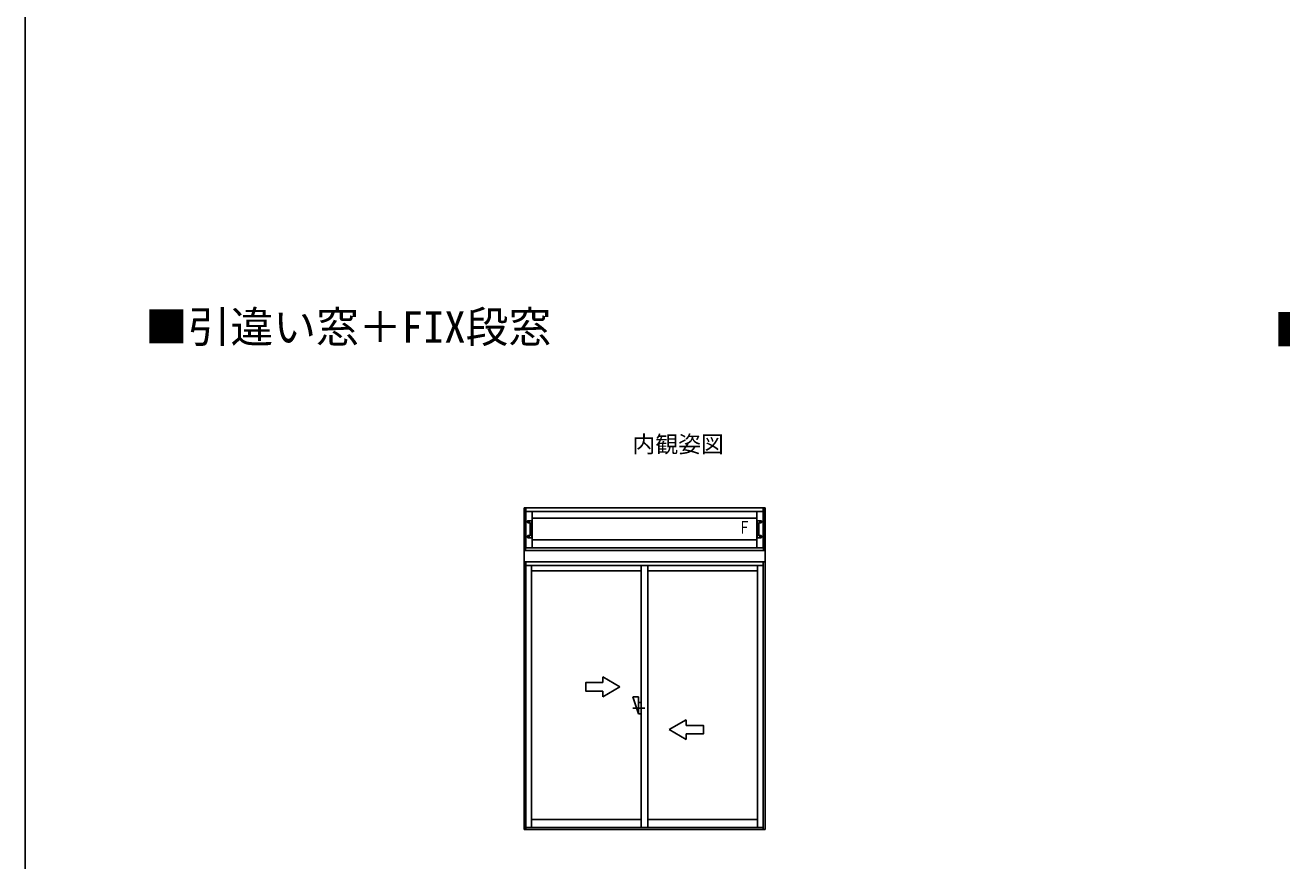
# Model space of a CAD drawing. Units: millimetres, scale not verified. Extents: x -525 to 525, y -782 to 777.
# Drawn here: x -525 to -84.3, y 56.2 to 349 of the extents above; entities that cross this region are included whole.
import ezdxf
from ezdxf.enums import TextEntityAlignment as Align

# ---------------------------------------------------------------- set-up
doc = ezdxf.new("R2010")
doc.units = ezdxf.units.MM
doc.header["$LTSCALE"] = 4
for name, color, linetype in [('0-1_USER1', 3, 'Continuous'), ('0-5_YKK_A1', 4, 'Continuous'), ('0-7_YKK_ZWAK', 7, 'Continuous')]:
    doc.layers.add(name, color=color, linetype=linetype)
doc.styles.add('ＭＳ ゴシック', font='')
doc.styles.get('ＭＳ ゴシック').set_extended_font_data('MS Gothic')

msp = doc.modelspace()

# ---------------------------------------------------------------- linework, layer by layer
at = {"layer": '0-5_YKK_A1'}
for p, q in [((-265.542, 179.904), (-350.042, 179.904)), ((-350.042, 179.904), (-350.042, 164.904)), ((-349.542, 179.904), (-349.542, 164.904)), ((-349.392, 179.904), (-349.392, 165.904)), ((-266.192, 178.579), (-349.392, 178.579)), ((-347.142, 178.579), (-347.142, 165.904)), ((-268.442, 178.579), (-268.442, 165.904)), ((-266.192, 179.904), (-266.192, 165.904)), ((-266.042, 179.904), (-266.042, 164.904)), ((-265.542, 179.904), (-265.542, 164.904)), ((-348.807, 174.764), (-348.807, 175.304)), ((-348.786, 174.711), (-348.767, 174.693)), ((-348.733, 175.379), (-347.382, 175.379)), ((-348.715, 174.67), (-347.943, 174.661)), ((-348.46, 175.046), (-348.46, 175.011)), ((-348.4, 175.046), (-348.46, 175.046)), ((-348.4, 175.011), (-348.46, 175.011)), ((-348.34, 175.131), (-348.375, 175.131)), ((-348.375, 175.131), (-348.375, 175.071)), ((-348.375, 174.986), (-348.375, 174.926)), ((-348.34, 174.926), (-348.375, 174.926)), ((-348.34, 175.131), (-348.34, 175.071)), ((-348.34, 174.986), (-348.34, 174.926)), ((-348.255, 175.046), (-348.315, 175.046)), ((-348.255, 175.011), (-348.315, 175.011)), ((-348.255, 175.046), (-348.255, 175.011)), ((-347.943, 174.661), (-347.943, 174.661)), ((-347.882, 174.558), (-347.881, 174.496)), ((-347.357, 174.504), (-347.356, 174.563)), ((-347.349, 174.698), (-347.337, 174.71)), ((-347.307, 175.304), (-347.307, 174.781)), ((-268.442, 176.254), (-347.142, 176.254)), ((-268.277, 175.304), (-268.277, 174.781)), ((-268.236, 174.698), (-268.248, 174.71)), ((-268.228, 174.504), (-268.229, 174.563)), ((-266.852, 175.379), (-268.203, 175.379)), ((-267.702, 174.558), (-267.704, 174.496)), ((-266.87, 174.67), (-267.642, 174.661)), ((-267.642, 174.661), (-267.642, 174.661)), ((-267.33, 175.046), (-267.33, 175.011)), ((-267.33, 175.046), (-267.27, 175.046)), ((-267.33, 175.011), (-267.27, 175.011)), ((-267.245, 175.131), (-267.21, 175.131)), ((-267.245, 175.131), (-267.245, 175.071)), ((-267.245, 174.986), (-267.245, 174.926)), ((-267.245, 174.926), (-267.21, 174.926)), ((-267.21, 175.131), (-267.21, 175.071)), ((-267.21, 174.986), (-267.21, 174.926)), ((-267.185, 175.046), (-267.125, 175.046)), ((-267.185, 175.011), (-267.125, 175.011)), ((-267.125, 175.046), (-267.125, 175.011)), ((-266.799, 174.711), (-266.818, 174.693)), ((-266.777, 174.764), (-266.777, 175.304)), ((-348.807, 170.044), (-348.807, 169.504)), ((-348.767, 170.115), (-348.786, 170.097)), ((-348.733, 169.429), (-347.382, 169.429)), ((-347.943, 170.147), (-348.715, 170.138)), ((-348.46, 169.796), (-348.46, 169.761)), ((-348.4, 169.796), (-348.46, 169.796)), ((-348.4, 169.761), (-348.46, 169.761)), ((-348.34, 169.881), (-348.375, 169.881)), ((-348.375, 169.881), (-348.375, 169.821)), ((-348.375, 169.736), (-348.375, 169.676)), ((-348.34, 169.676), (-348.375, 169.676)), ((-348.34, 169.881), (-348.34, 169.821)), ((-348.34, 169.736), (-348.34, 169.676)), ((-348.255, 169.796), (-348.315, 169.796)), ((-348.255, 169.761), (-348.315, 169.761)), ((-348.255, 169.796), (-348.255, 169.761)), ((-347.943, 170.147), (-347.943, 170.147)), ((-347.881, 170.306), (-347.882, 170.25)), ((-347.356, 170.245), (-347.357, 170.306)), ((-347.337, 170.097), (-347.349, 170.11)), ((-347.307, 169.504), (-347.307, 170.027)), ((-268.442, 168.654), (-347.142, 168.654)), ((-268.277, 169.504), (-268.277, 170.027)), ((-268.248, 170.097), (-268.236, 170.11)), ((-268.229, 170.245), (-268.228, 170.306)), ((-266.852, 169.429), (-268.203, 169.429)), ((-267.704, 170.306), (-267.702, 170.25)), ((-267.642, 170.147), (-266.87, 170.138)), ((-267.642, 170.147), (-267.642, 170.147)), ((-267.33, 169.796), (-267.33, 169.761)), ((-267.33, 169.796), (-267.27, 169.796)), ((-267.33, 169.761), (-267.27, 169.761)), ((-267.245, 169.881), (-267.21, 169.881)), ((-267.245, 169.881), (-267.245, 169.821)), ((-267.245, 169.736), (-267.245, 169.676)), ((-267.245, 169.676), (-267.21, 169.676)), ((-267.21, 169.881), (-267.21, 169.821)), ((-267.21, 169.736), (-267.21, 169.676)), ((-267.185, 169.796), (-267.125, 169.796)), ((-267.185, 169.761), (-267.125, 169.761)), ((-267.125, 169.796), (-267.125, 169.761)), ((-266.818, 170.115), (-266.799, 170.097)), ((-266.777, 170.044), (-266.777, 169.504)), ((-350.042, 164.904), (-265.542, 164.904)), ((-350.042, 160.904), (-350.042, 164.904)), ((-266.042, 165.904), (-349.542, 165.904)), ((-265.542, 160.904), (-265.542, 164.904)), ((-265.542, 160.904), (-350.042, 160.904)), ((-350.042, 67.154), (-350.042, 160.904)), ((-265.542, 160.904), (-350.042, 160.904)), ((-349.367, 67.154), (-349.367, 160.904)), ((-266.217, 159.704), (-349.367, 159.704)), ((-347.417, 67.854), (-347.417, 159.704)), ((-308.955, 159.704), (-308.955, 67.854)), ((-306.63, 159.704), (-306.63, 67.854)), ((-268.167, 67.854), (-268.167, 159.704)), ((-266.217, 67.154), (-266.217, 160.904)), ((-265.542, 67.154), (-265.542, 160.904)), ((-308.955, 157.854), (-347.417, 157.854)), ((-268.167, 157.854), (-306.63, 157.854)), ((-316.417, 117.154), (-322.417, 120.618)), ((-322.417, 118.654), (-322.417, 120.618)), ((-316.417, 117.154), (-322.417, 113.69)), ((-322.417, 113.69), (-322.417, 115.654)), ((-311.955, 113.654), (-309.955, 113.654)), ((-311.955, 113.654), (-309.955, 107.654)), ((-309.955, 107.654), (-309.955, 113.654)), ((-309.955, 111.654), (-308.955, 111.654)), ((-311.955, 109.654), (-307.705, 109.654)), ((-309.955, 107.654), (-308.955, 107.654)), ((-299.167, 102.154), (-293.167, 105.618)), ((-299.167, 102.154), (-293.167, 98.69)), ((-293.167, 103.654), (-293.167, 105.618)), ((-293.167, 98.69), (-293.167, 100.654)), ((-347.417, 70.629), (-308.955, 70.629)), ((-306.63, 70.629), (-268.167, 70.629)), ((-350.005, 67.154), (-265.542, 67.154)), ((-349.367, 67.854), (-266.217, 67.854))]:
    msp.add_line(p, q, dxfattribs=at)
for points in [[(-347.943, 174.661), (-347.904, 174.66), (-347.886, 174.659)], [(-347.883, 174.564), (-347.883, 174.561), (-347.882, 174.558)], [(-347.862, 172.404), (-347.862, 172.643), (-347.863, 172.882), (-347.864, 173.166), (-347.866, 173.448), (-347.869, 173.731), (-347.873, 174.011), (-347.877, 174.287), (-347.881, 174.498)], [(-347.862, 172.404), (-347.862, 172.165), (-347.863, 171.926), (-347.864, 171.642), (-347.866, 171.36), (-347.869, 171.077), (-347.873, 170.797), (-347.877, 170.521), (-347.881, 170.305)], [(-347.357, 174.506), (-347.361, 174.292), (-347.366, 174.017), (-347.369, 173.738), (-347.372, 173.458), (-347.374, 173.173), (-347.376, 172.888), (-347.377, 172.646), (-347.377, 172.404)], [(-347.357, 170.304), (-347.361, 170.515), (-347.366, 170.791), (-347.369, 171.07), (-347.372, 171.35), (-347.374, 171.635), (-347.376, 171.92), (-347.377, 172.162), (-347.377, 172.404)], [(-347.356, 174.577), (-347.355, 174.607), (-347.354, 174.637), (-347.352, 174.664), (-347.35, 174.686), (-347.349, 174.702), (-347.348, 174.712), (-347.347, 174.716), (-347.347, 174.716)], [(-347.356, 174.563), (-347.356, 174.576), (-347.356, 174.577)], [(-268.229, 174.577), (-268.23, 174.607), (-268.231, 174.637), (-268.233, 174.664), (-268.235, 174.686), (-268.236, 174.702), (-268.237, 174.712), (-268.238, 174.716), (-268.238, 174.716)], [(-268.229, 174.563), (-268.229, 174.576), (-268.229, 174.577)], [(-268.228, 174.506), (-268.224, 174.292), (-268.219, 174.017), (-268.216, 173.738), (-268.213, 173.458), (-268.211, 173.173), (-268.209, 172.888), (-268.208, 172.646), (-268.208, 172.404)], [(-268.228, 170.304), (-268.224, 170.515), (-268.219, 170.791), (-268.216, 171.07), (-268.213, 171.35), (-268.211, 171.635), (-268.209, 171.92), (-268.208, 172.162), (-268.208, 172.404)], [(-267.723, 172.404), (-267.723, 172.643), (-267.722, 172.882), (-267.721, 173.166), (-267.719, 173.448), (-267.716, 173.731), (-267.712, 174.011), (-267.708, 174.287), (-267.704, 174.498)], [(-267.723, 172.404), (-267.723, 172.165), (-267.722, 171.926), (-267.721, 171.642), (-267.719, 171.36), (-267.716, 171.077), (-267.712, 170.797), (-267.708, 170.521), (-267.704, 170.305)], [(-267.702, 174.564), (-267.702, 174.561), (-267.703, 174.558)], [(-267.642, 174.661), (-267.681, 174.66), (-267.699, 174.659)], [(-347.943, 170.147), (-347.904, 170.148), (-347.886, 170.149)], [(-347.882, 170.25), (-347.883, 170.236), (-347.883, 170.223)], [(-347.356, 170.242), (-347.356, 170.244), (-347.356, 170.245)], [(-268.229, 170.242), (-268.229, 170.244), (-268.229, 170.245)], [(-267.703, 170.25), (-267.702, 170.236), (-267.702, 170.223)], [(-267.642, 170.147), (-267.681, 170.148), (-267.699, 170.149)], [(-322.417, 118.654), (-328.417, 118.654), (-328.417, 115.654), (-322.417, 115.654)], [(-293.167, 103.654), (-287.167, 103.654), (-287.167, 100.654), (-293.167, 100.654)]]:
    msp.add_lwpolyline(points, dxfattribs=at)
for centre, radius in [((-348.357, 175.029), 0.2), ((-348.357, 175.029), 0.188), ((-267.227, 175.029), 0.2), ((-267.227, 175.029), 0.188), ((-348.357, 169.779), 0.2), ((-348.357, 169.779), 0.188), ((-267.227, 169.779), 0.2), ((-267.227, 169.779), 0.188)]:
    msp.add_circle(centre, radius, dxfattribs=at)
for centre, radius, start, end in [((-348.4, 175.071), 0.025, 270, 0), ((-348.4, 174.986), 0.025, 0, 90), ((-348.315, 175.071), 0.025, 180, 270), ((-348.315, 174.986), 0.025, 90, 180), ((-349.049, 174.569), 1.166, 359.74719, 7.19057), ((-266.536, 174.569), 1.166, 172.80943, 180.25281), ((-267.27, 175.071), 0.025, 270, 0), ((-267.27, 174.986), 0.025, 0, 90), ((-267.185, 175.071), 0.025, 180, 270), ((-267.185, 174.986), 0.025, 90, 180), ((-348.4, 169.821), 0.025, 270, 0), ((-348.4, 169.736), 0.025, 0, 90), ((-348.315, 169.821), 0.025, 180, 270), ((-348.315, 169.736), 0.025, 90, 180), ((-348.937, 170.227), 1.054, 352.71162, 359.79125), ((-346.187, 170.236), 1.169, 179.67394, 187.06236), ((-269.397, 170.236), 1.169, 352.93764, 0.32606), ((-266.648, 170.227), 1.054, 180.20875, 187.28838), ((-267.27, 169.821), 0.025, 270, 0), ((-267.27, 169.736), 0.025, 0, 90), ((-267.185, 169.821), 0.025, 180, 270), ((-267.185, 169.736), 0.025, 90, 180)]:
    msp.add_arc(centre, radius, start, end, dxfattribs=at)
for centre, major_axis, ratio, start_param, end_param in [((-348.732, 175.304), (-0.0532, 0.0532), 0.99628, 5.4996506, 7.06672), ((-348.732, 174.764), (-0.053, 0.0535), 0.996248, 0.787871, 1.5707963), ((-348.714, 174.745), (0.075, -0.0006), 0.998738, 3.1478025, 4.7136154), ((-347.804, 174.753), (0.0844, -0.0562), 0.985843, 3.7245453, 4.2539951), ((-347.383, 175.304), (0.0532, 0.0532), 0.99628, 5.4996506, 7.06672), ((-347.408, 174.781), (0.0707, 0.0713), 0.996248, 4.712389, 5.4953143), ((-268.202, 175.304), (-0.0532, 0.0532), 0.99628, 5.4996506, 7.06672), ((-268.177, 174.781), (-0.0707, 0.0713), 0.996248, 0.787871, 1.5707963), ((-267.781, 174.753), (-0.0844, -0.0562), 0.985843, 2.0291902, 2.55864), ((-266.871, 174.745), (-0.075, -0.0006), 0.998738, 1.5695699, 3.1353828), ((-266.853, 175.304), (0.0532, 0.0532), 0.99628, 5.4996506, 7.06672), ((-266.853, 174.764), (0.053, 0.0535), 0.996248, 4.712389, 5.4953143), ((-348.732, 170.044), (-0.053, -0.0535), 0.996248, 4.712389, 5.4953143), ((-348.732, 169.504), (-0.0532, -0.0532), 0.99628, 5.4996506, 7.06672), ((-348.714, 170.063), (0.075, 0.0006), 0.998738, 1.5695699, 3.1353828), ((-347.804, 170.055), (0.0844, 0.0562), 0.985843, 2.0292017, 2.55864), ((-347.383, 169.504), (0.0532, -0.0532), 0.99628, 5.4996506, 7.06672), ((-347.408, 170.027), (0.0707, -0.0713), 0.996248, 0.787871, 1.5707963), ((-268.177, 170.027), (-0.0707, -0.0713), 0.996248, 4.712389, 5.4953143), ((-268.202, 169.504), (-0.0532, -0.0532), 0.99628, 5.4996506, 7.06672), ((-267.781, 170.055), (-0.0844, 0.0562), 0.985843, 3.7245453, 4.2539836), ((-266.871, 170.063), (-0.075, 0.0006), 0.998738, 3.1478025, 4.7136154), ((-266.853, 169.504), (0.0532, -0.0532), 0.99628, 5.4996506, 7.06672), ((-266.853, 170.044), (0.053, -0.0535), 0.996248, 0.787871, 1.5707963)]:
    msp.add_ellipse(centre, major_axis=major_axis, ratio=ratio, start_param=start_param, end_param=end_param, dxfattribs=at)
at = {"layer": '0-7_YKK_ZWAK'}
msp.add_line((-525, 747.5), (-525, -782.5), dxfattribs=at)

# ---------------------------------------------------------------- texts
at = {"layer": '0-1_USER1', "style": 'ＭＳ ゴシック'}
for s, height, p in [('■引違い窓＋FIX段窓', 11, (-483, 234.5)), ('■内開き窓＋FIX段窓', 11, (-87, 233.5)), ('内観姿図', 5.865, (-312, 197.5))]:
    msp.add_text(s, height=height, dxfattribs=at).set_placement(p, align=Align.BOTTOM_LEFT)
at = {"layer": '0-1_USER1', "style": 'ＭＳ ゴシック', "width": 0.75}
msp.add_text('Ｆ', height=4.399, dxfattribs=at).set_placement((-275, 169.5), align=Align.BOTTOM_LEFT)

doc.saveas('drawing.dxf')
